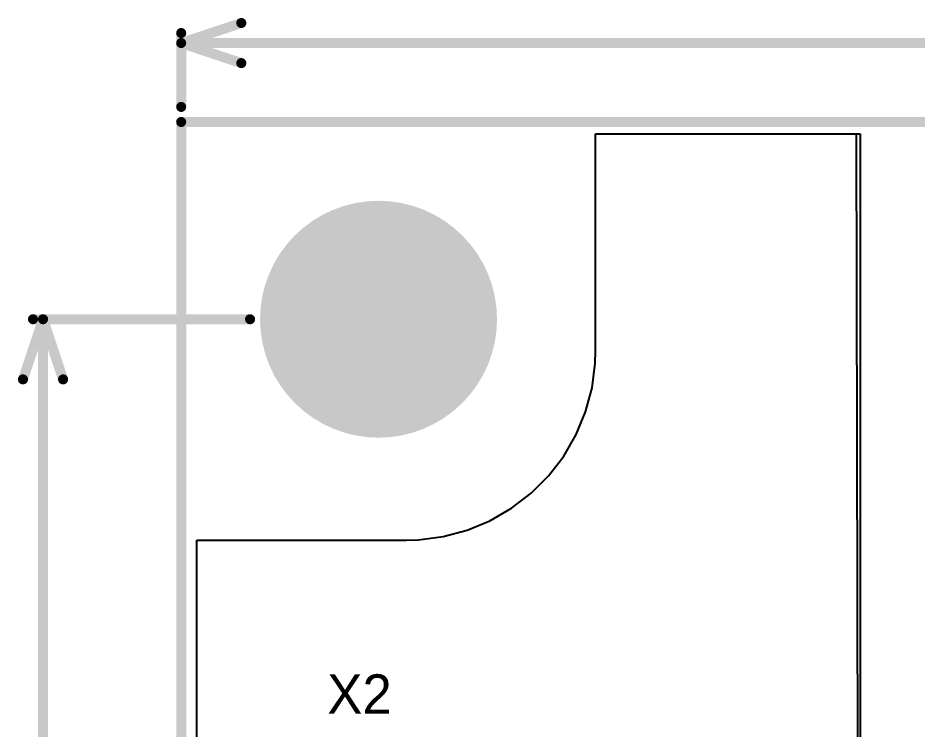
# Model space of a CAD drawing. Header units: millimetres. Extents: x 42.6 to 114.2, y 57.8 to 117.6.
# Drawn here: x 45.86 to 68.64, y 99.61 to 117.63 of the extents above; entities that cross this region are included whole.
import ezdxf

# ---------------------------------------------------------------- set-up
doc = ezdxf.new("R2010")
doc.units = ezdxf.units.MM
for name, color, linetype in [('BottomLayer', 5, 'Continuous'), ('BottomSolder', 6, 'Continuous'), ('Mechanical1', 6, 'Continuous'), ('Mechanical21', 56, 'Continuous'), ('MultiLayer', 9, 'Continuous'), ('PadHoleLayer', 156, 'Continuous'), ('TopLayer', 1, 'Continuous'), ('TopOverlay', 2, 'Continuous'), ('TopSolder', 216, 'Continuous')]:
    doc.layers.add(name, color=color, linetype=linetype)

msp = doc.modelspace()

# ---------------------------------------------------------------- linework, layer by layer
at = {"layer": 'BottomLayer'}
for p, q in [((60.5, 109.2), (60.5, 114.7)), ((60.5, 114.7), (67.1, 114.7)), ((67.1, 114.7), (67.2, 65.59)), ((60.49, 108.886), (60.5, 109.2)), ((60.5, 109.2), (60.5, 109.2)), ((60.408, 108.263), (60.49, 108.886)), ((60.245, 107.657), (60.408, 108.263)), ((60.005, 107.077), (60.245, 107.657)), ((59.691, 106.533), (60.005, 107.077)), ((59.309, 106.035), (59.691, 106.533)), ((58.865, 105.591), (59.309, 106.035)), ((58.367, 105.209), (58.865, 105.591)), ((57.823, 104.895), (58.367, 105.209)), ((57.243, 104.655), (57.823, 104.895)), ((56.636, 104.492), (57.243, 104.655)), ((50.4, 75.7), (50.4, 104.4)), ((50.4, 104.4), (55.7, 104.4)), ((55.7, 104.4), (56.014, 104.41)), ((56.014, 104.41), (56.636, 104.492))]:
    msp.add_line(p, q, dxfattribs=at)
at = {"layer": 'BottomLayer', "const_width": 2.9}
msp.add_lwpolyline([(53.55, 110, 1), (56.45, 110, 1)], format="xyb", close=True, dxfattribs=at)
at = {"layer": 'BottomSolder', "const_width": 3.002}
msp.add_lwpolyline([(53.499, 110, 1), (56.501, 110, 1)], format="xyb", close=True, dxfattribs=at)
at = {"layer": 'Mechanical1', "const_width": 0.254}
for points in [[(50, 65), (50, 115)], [(50, 115), (110, 115)]]:
    msp.add_lwpolyline(points, dxfattribs=at)
at = {"layer": 'Mechanical1', "const_width": 0.127}
msp.add_lwpolyline([(49.936, 115, 1), (50.063, 115, 1)], format="xyb", close=True, dxfattribs=at)
msp.add_lwpolyline([(49.936, 115, 1), (50.063, 115, 1)], format="xyb", close=True, dxfattribs=at)
at = {"layer": 'Mechanical21', "const_width": 0.254}
for points in [[(50, 117), (51.524, 117.508)], [(50, 115.381), (50, 117.254)], [(50, 117), (75.632, 117)], [(50, 117), (51.524, 116.492)], [(45.992, 108.476), (46.5, 110)], [(46.246, 110), (51.744, 110)], [(46.5, 91.055), (46.5, 110)], [(46.5, 110), (47.008, 108.476)]]:
    msp.add_lwpolyline(points, dxfattribs=at)
at = {"layer": 'Mechanical21', "const_width": 0.127}
for points in [[(51.46, 117.508, 1), (51.587, 117.508, 1)], [(49.936, 117.254, 1), (50.063, 117.254, 1)], [(49.936, 117, 1), (50.063, 117, 1)], [(49.936, 117, 1), (50.063, 117, 1)], [(49.936, 117, 1), (50.063, 117, 1)], [(51.46, 116.492, 1), (51.587, 116.492, 1)], [(49.936, 115.381, 1), (50.063, 115.381, 1)], [(46.182, 110, 1), (46.309, 110, 1)], [(46.436, 110, 1), (46.563, 110, 1)], [(46.436, 110, 1), (46.563, 110, 1)], [(46.436, 110, 1), (46.563, 110, 1)], [(51.681, 110, 1), (51.808, 110, 1)], [(45.928, 108.476, 1), (46.055, 108.476, 1)], [(46.944, 108.476, 1), (47.071, 108.476, 1)]]:
    msp.add_lwpolyline(points, format="xyb", close=True, dxfattribs=at)
at = {"layer": 'MultiLayer', "const_width": 2.9}
msp.add_lwpolyline([(53.55, 110, 1), (56.45, 110, 1)], format="xyb", close=True, dxfattribs=at)
at = {"layer": 'PadHoleLayer', "const_width": 1.75}
msp.add_lwpolyline([(54.125, 110, 1), (55.875, 110, 1)], format="xyb", close=True, dxfattribs=at)
at = {"layer": 'TopLayer'}
for p, q in [((60.5, 109.2), (60.5, 114.7)), ((60.5, 114.7), (67.2, 114.7)), ((67.2, 114.7), (67.2, 65.5)), ((60.49, 108.886), (60.5, 109.2)), ((60.5, 109.2), (60.5, 109.2)), ((60.408, 108.264), (60.49, 108.886)), ((60.245, 107.657), (60.408, 108.264)), ((60.005, 107.077), (60.245, 107.657)), ((59.691, 106.533), (60.005, 107.077)), ((59.309, 106.035), (59.691, 106.533)), ((58.865, 105.591), (59.309, 106.035)), ((58.367, 105.209), (58.865, 105.591)), ((57.823, 104.895), (58.367, 105.209)), ((57.243, 104.655), (57.823, 104.895)), ((56.636, 104.492), (57.243, 104.655)), ((50.4, 75.7), (50.4, 104.4)), ((50.4, 104.4), (55.7, 104.4)), ((55.7, 104.4), (56.014, 104.41)), ((56.014, 104.41), (56.636, 104.492))]:
    msp.add_line(p, q, dxfattribs=at)
at = {"layer": 'TopLayer', "const_width": 2.9}
msp.add_lwpolyline([(53.55, 110, 1), (56.45, 110, 1)], format="xyb", close=True, dxfattribs=at)
at = {"layer": 'TopSolder', "const_width": 3.002}
msp.add_lwpolyline([(53.499, 110, 1), (56.501, 110, 1)], format="xyb", close=True, dxfattribs=at)

# ---------------------------------------------------------------- texts
at = {"layer": 'TopOverlay'}
msp.add_text('X2', height=1, dxfattribs=at).set_placement((53.7, 100))

doc.saveas('drawing.dxf')
